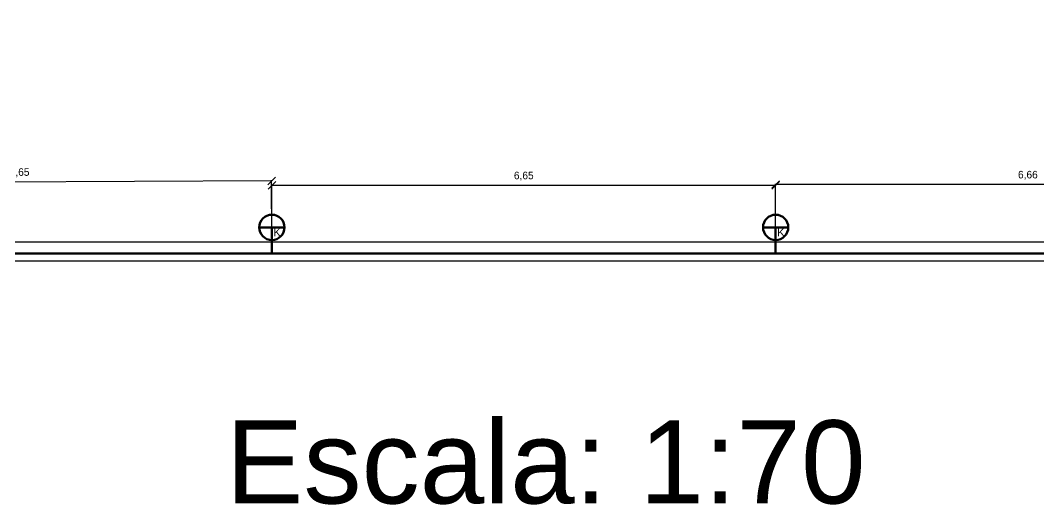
# Model space of a CAD drawing. Header units: millimetres. Extents: x 396 to 499, y 2220 to 2260.
# Drawn here: x 468.06 to 481.5, y 2236.73 to 2243.13 of the extents above; entities that cross this region are included whole.
import ezdxf

# ---------------------------------------------------------------- set-up
doc = ezdxf.new("R2010")
doc.units = ezdxf.units.MM
doc.linetypes.add('TRAÇOPONTOX2', pattern=[50.8, 25.4, -12.7, 0, -12.7])
for name, color, linetype in [('Cortes', 3, 'TRAÇOPONTOX2'), ('Cotas_', 3, 'Continuous'), ('Elétrica', 1, 'Continuous'), ('Fiação', 6, 'Continuous'), ('Paredes', 2, 'Continuous')]:
    doc.layers.add(name, color=color, linetype=linetype)
doc.styles.add('Annotative', font='txt')
doc.styles.get("Standard").update_dxf_attribs({"font": 'arial.ttf'})
doc.dimstyles.new('Cópia de Cotas internas', dxfattribs={"dimtxt": 0.1, "dimasz": 0.1, "dimexe": 0.01, "dimexo": 0.03, "dimgap": 0.0625, "dimtad": 1, "dimzin": 1, "dimtxsty": 'Annotative', "dimblk": 'OBLIQUE', "dimcen": 2.5, "dimadec": 0, "dimazin": 0, "dimtfac": 1, "dimtmove": 0, "dimatfit": 3, "dimfxl": 1, "dimarcsym": 0})

# ---------------------------------------------------------------- blocks, each defined once
blk = doc.blocks.new('_Oblique')
at = {"color": 0, "linetype": 'ByBlock', "lineweight": -2}
blk.add_line((-0.5, -0.5), (0.5, 0.5), dxfattribs=at)
blk = doc.blocks.new('*D101')
at = {"layer": 'Cotas_', "color": 0, "lineweight": -2, "ltscale": 0.1, "transparency": 16777216}
for p, q in [((478.031, 2240.227), (478.031, 2240.969)), ((484.687, 2240.959), (478.031, 2240.959)), ((484.687, 2240.227), (484.687, 2240.969))]:
    blk.add_line(p, q, dxfattribs=at)
at = {"layer": 'Defpoints', "color": 0, "lineweight": 100, "ltscale": 0.1, "transparency": 16777216}
for p in [(478.031, 2240.959), (478.031, 2240.197), (484.687, 2240.197)]:
    blk.add_point(p, dxfattribs=at)
at = {"layer": 'Cotas_', "color": 0, "lineweight": -2, "ltscale": 0.1, "transparency": 16777216, "xscale": 0.1, "yscale": 0.1, "zscale": 0.1, "rotation": 180}
blk.add_blockref('_Oblique', (478.031, 2240.959), dxfattribs=at)
at = {"layer": 'Cotas_', "color": 0, "lineweight": -2, "ltscale": 0.1, "transparency": 16777216, "xscale": 0.1, "yscale": 0.1, "zscale": 0.1}
blk.add_blockref('_Oblique', (484.687, 2240.959), dxfattribs=at)
at = {"layer": 'Cotas_', "color": 0, "lineweight": 100, "ltscale": 0.1, "transparency": 16777216, "insert": (481.359, 2241.08), "char_height": 0.1, "attachment_point": 5, "style": 'Annotative'}
blk.add_mtext('6,66', dxfattribs=at)
blk = doc.blocks.new('*D102')
at = {"layer": 'Cotas_', "color": 0, "lineweight": -2, "ltscale": 0.1, "transparency": 16777216}
for p, q in [((471.383, 2240.227), (471.383, 2240.958)), ((478.031, 2240.227), (478.031, 2240.958)), ((478.031, 2240.948), (471.383, 2240.948))]:
    blk.add_line(p, q, dxfattribs=at)
at = {"layer": 'Defpoints', "color": 0, "lineweight": 100, "ltscale": 0.1, "transparency": 16777216}
for p in [(471.383, 2240.948), (471.383, 2240.197), (478.031, 2240.197)]:
    blk.add_point(p, dxfattribs=at)
at = {"layer": 'Cotas_', "color": 0, "lineweight": -2, "ltscale": 0.1, "transparency": 16777216, "xscale": 0.1, "yscale": 0.1, "zscale": 0.1, "rotation": 180}
blk.add_blockref('_Oblique', (471.383, 2240.948), dxfattribs=at)
at = {"layer": 'Cotas_', "color": 0, "lineweight": -2, "ltscale": 0.1, "transparency": 16777216, "xscale": 0.1, "yscale": 0.1, "zscale": 0.1}
blk.add_blockref('_Oblique', (478.031, 2240.948), dxfattribs=at)
at = {"layer": 'Cotas_', "color": 0, "lineweight": 100, "ltscale": 0.1, "transparency": 16777216, "insert": (474.707, 2241.069), "char_height": 0.1, "attachment_point": 5, "style": 'Annotative'}
blk.add_mtext('6,65', dxfattribs=at)
blk = doc.blocks.new('*D103')
at = {"layer": 'Cotas_', "color": 0, "lineweight": -2, "ltscale": 0.1, "transparency": 16777216}
for p, q in [((471.38, 2241.007), (464.73, 2240.978)), ((464.733, 2240.227), (464.73, 2240.988)), ((471.383, 2240.256), (471.38, 2241.017))]:
    blk.add_line(p, q, dxfattribs=at)
at = {"layer": 'Defpoints', "color": 0, "lineweight": 100, "ltscale": 0.1, "transparency": 16777216}
for p in [(464.73, 2240.978), (464.733, 2240.197), (471.383, 2240.226)]:
    blk.add_point(p, dxfattribs=at)
at = {"layer": 'Cotas_', "color": 0, "lineweight": -2, "ltscale": 0.1, "transparency": 16777216, "xscale": 0.1, "yscale": 0.1, "zscale": 0.1}
for p, rotation in [((464.73, 2240.978), 180.2509570431393), ((471.38, 2241.007), 0.2509570431392572)]:
    blk.add_blockref('_Oblique', p, dxfattribs=dict(at, rotation=rotation))
at = {"layer": 'Cotas_', "color": 0, "lineweight": 100, "ltscale": 0.1, "transparency": 16777216, "insert": (468.054, 2241.114), "char_height": 0.1, "attachment_point": 5, "rotation": 0.251, "style": 'Annotative'}
blk.add_mtext('6,65', dxfattribs=at)

msp = doc.modelspace()

# ---------------------------------------------------------------- linework, layer by layer
at = {"layer": 'Elétrica', "lineweight": 100, "ltscale": 0.1}
for p, q in [((471.55, 2240.393), (471.216, 2240.393)), ((471.216, 2240.393), (471.383, 2240.393)), ((471.383, 2240.393), (471.383, 2240.226)), ((478.198, 2240.393), (477.865, 2240.393)), ((477.865, 2240.393), (478.031, 2240.393)), ((478.031, 2240.393), (478.031, 2240.226)), ((471.383, 2240.226), (471.383, 2240.047)), ((478.031, 2240.226), (478.031, 2240.047))]:
    msp.add_line(p, q, dxfattribs=at)
msp.add_lwpolyline([(498.825, 2240.332), (498.825, 2240.047), (491.016, 2240.047), (487.216, 2240.047), (480.787, 2240.047), (475.722, 2240.047), (469.903, 2240.047), (465.516, 2240.047), (457.664, 2240.047), (457.664, 2243.28), (457.664, 2247.47), (457.664, 2247.581)], dxfattribs=at)
for centre in [(471.383, 2240.393), (478.031, 2240.393)]:
    msp.add_circle(centre, 0.167, dxfattribs=at)
at = {"layer": 'Paredes'}
for p, q in [((487.036, 2240.197), (457.786, 2240.197)), ((498.953, 2239.947), (457.536, 2239.947))]:
    msp.add_line(p, q, dxfattribs=at)

# ---------------------------------------------------------------- texts
at = {"layer": 'Cortes', "lineweight": 100, "ltscale": 0.1, "insert": (470.776, 2237.846), "char_height": 1.0982, "attachment_point": 1}
msp.add_mtext_dynamic_manual_height_columns('Escala: 1:70', width=10.8628, gutter_width=5.491, heights=[0], dxfattribs=at)
at = {"layer": 'Fiação', "lineweight": 100, "ltscale": 0.1, "char_height": 0.106, "attachment_point": 1}
for insert in [(471.402, 2240.381), (478.051, 2240.381)]:
    msp.add_mtext_dynamic_manual_height_columns('K', width=0.00924, gutter_width=0.528, heights=[0], dxfattribs=dict(at, insert=insert))

# ---------------------------------------------------------------- dimensions: what is measured, and where the dimension line sits
at = {"layer": 'Cotas_', "lineweight": 100, "ltscale": 0.1}
dim = msp.add_aligned_dim(p1=(471.383, 2240.226), p2=(464.733, 2240.197), distance=-0.781, dimstyle='Cópia de Cotas internas', dxfattribs=at)
dim.commit()
dim.dimension.update_dxf_attribs({"geometry": '*D103', "text_midpoint": (468.054, 2241.114)})
for base, p1, p2, picture, middle in [((471.383, 2240.948), (478.031, 2240.197), (471.383, 2240.197), '*D102', (474.707, 2241.069)), ((478.031, 2240.959), (484.687, 2240.197), (478.031, 2240.197), '*D101', (481.359, 2241.08))]:
    dim = msp.add_linear_dim(base=base, p1=p1, p2=p2, dimstyle='Cópia de Cotas internas', dxfattribs=at)
    dim.commit()
    dim.dimension.update_dxf_attribs({"geometry": picture, "text_midpoint": middle})

doc.saveas('drawing.dxf')
